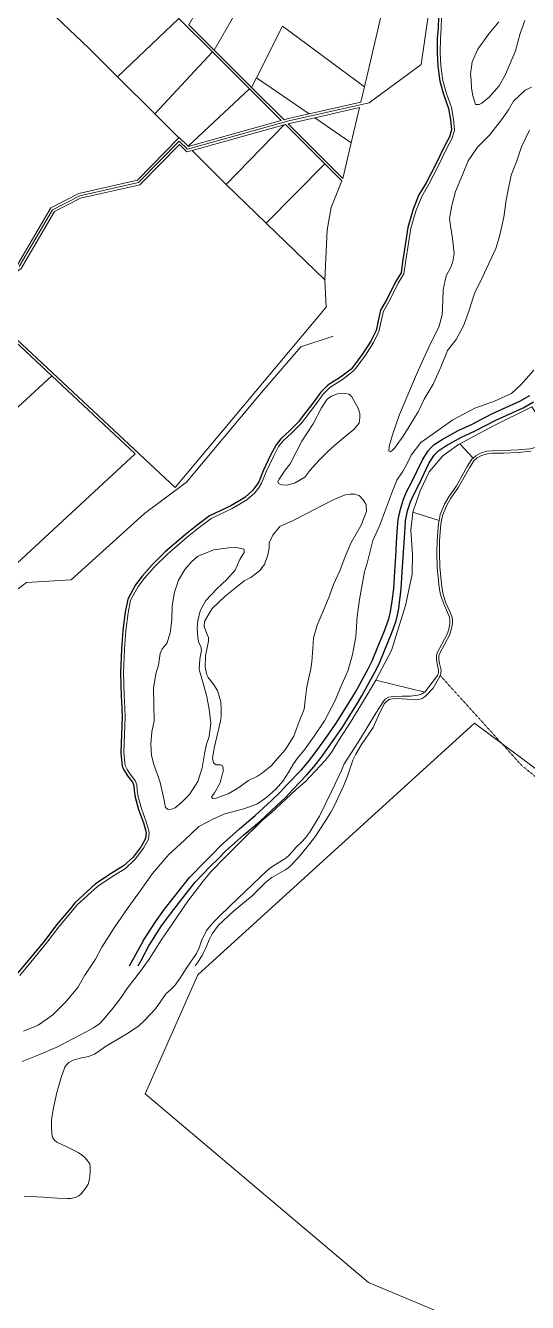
# Model space of a CAD drawing. Header units: millimetres. Extents: x 323319 to 328682, y 8609797 to 8615705.
# Drawn here: x 326554 to 326857, y 8611040 to 8611811 of the extents above; entities that cross this region are included whole.
import ezdxf

# ---------------------------------------------------------------- set-up
doc = ezdxf.new("R2010")
doc.units = ezdxf.units.MM
doc.linetypes.add('ACAD_ISO14W100', pattern=[24, 12, -3, 0, -3, 0, -3, 0, -3])
for name, color, linetype, lineweight in [('BASE CART_PARCELAS_p030B', 252, 'Continuous', 5), ('BASE CART_RIO-p030B', 8, 'Continuous', 5), ('quebradas', 253, 'Continuous', 0), ('Rio', 251, 'Continuous', 13)]:
    doc.layers.add(name, color=color, linetype=linetype, lineweight=lineweight)
doc.layers.add('camino', color=7, linetype='Continuous')
doc.layers.add('TIT-INS', color=9, linetype='Continuous')

msp = doc.modelspace()

# ---------------------------------------------------------------- linework, layer by layer
at = {"layer": 'BASE CART_PARCELAS_p030B'}
for points in [[(326652.38, 8611811.85), (326754.33, 8611988.84), (326772.66, 8611979.24), (326667.77, 8611796.54)], [(326690.37, 8611774.05), (326667.77, 8611796.54), (326772.66, 8611979.24), (326789.61, 8611970.37), (326786.84, 8611963.89), (326785.19, 8611948.94), (326785.42, 8611931.06), (326789.65, 8611907.51), (326758.53, 8611774.4), (326709.01, 8611810.98), (326693.33, 8611779.91)], [(326646.48, 8611743.54), (326621.38, 8611717.98), (326586.06, 8611709.93), (326569.11, 8611701.25), (326548.91, 8611666.78), (326521.82, 8611647.34), (326521.15, 8611647.18), (326519.45, 8611648.77), (326425.35, 8611738.37), (326342.62, 8611814.68), (326469.93, 8611908.33), (326472.82, 8611910.49), (326490.13, 8611894.46), (326491.16, 8611893.48), (326509.32, 8611876.26), (326527.45, 8611859.06), (326546.23, 8611841.24), (326564.24, 8611824.16), (326592.05, 8611797.77), (326609.41, 8611780.48), (326631.96, 8611758.01)], [(326609.41, 8611780.48), (326592.05, 8611797.77), (326564.24, 8611824.16), (326607.11, 8611853.24), (326646.48, 8611815.61)], [(326631.96, 8611758.01), (326609.41, 8611780.48), (326646.48, 8611815.61), (326646.52, 8611815.57), (326666.75, 8611795.44)], [(326725.11, 8611758.05), (326693.33, 8611779.91), (326709.01, 8611810.98), (326758.53, 8611774.4), (326756.35, 8611765.07)], [(326689.2, 8611773.09), (326652.02, 8611738.45), (326646.71, 8611743.78), (326646.48, 8611743.54), (326631.96, 8611758.01), (326666.75, 8611795.44)], [(326725.11, 8611758.05), (326712.49, 8611755.21), (326710, 8611754.52), (326690.37, 8611774.05), (326693.33, 8611779.91)], [(326689.2, 8611773.09), (326708.33, 8611754.05), (326652.06, 8611738.41), (326652.02, 8611738.45)], [(326750.61, 8611740.51), (326728.49, 8611755.73), (326755.59, 8611761.83)], [(326675, 8611715.48), (326654.5, 8611735.97), (326710.08, 8611751.41)], [(326699.26, 8611692.1), (326675, 8611715.48), (326710.08, 8611751.41), (326710.79, 8611751.61), (326734.62, 8611727.9)], [(326750.61, 8611740.51), (326745.6, 8611719.09), (326712.45, 8611752.07), (326713.23, 8611752.29), (326728.49, 8611755.73)], [(326734.71, 8611657.88), (326735.43, 8611641.27), (326644.19, 8611532.26), (326644.16, 8611532.29), (326523.58, 8611644.92), (326551.17, 8611664.72), (326571.25, 8611698.97), (326587.1, 8611707.09), (326622.9, 8611715.26), (326646.73, 8611739.52), (326651.18, 8611735.05), (326654.5, 8611735.97), (326675, 8611715.48), (326699.26, 8611692.1)], [(326734.71, 8611657.88), (326699.26, 8611692.1), (326734.62, 8611727.9), (326744.99, 8611717.59), (326738.39, 8611701.44), (326736.09, 8611688.01)], [(326485.14, 8611521.96), (326438.52, 8611567.03), (326512.95, 8611642.21), (326522.02, 8611644.32), (326569.67, 8611599.81)], [(326534.77, 8611473.98), (326485.14, 8611521.96), (326569.67, 8611599.81), (326620.09, 8611552.72)], [(326824.22, 8611550.12), (326816.12, 8611558.72), (326836.85, 8611569.85), (326859.69, 8611581.13), (326872.79, 8611561.03), (326867.94, 8611558.56), (326863.68, 8611557.04), (326858.98, 8611555.78), (326851.36, 8611555.01), (326842.67, 8611554.59), (326835.88, 8611554.48), (326832.58, 8611554.2), (326828.74, 8611553.02), (326825.83, 8611551.56)], [(326803.66, 8611512.48), (326787.84, 8611517.49), (326792.31, 8611530.37), (326797.57, 8611541.73), (326805.95, 8611551.36), (326815.37, 8611558.32), (326816.12, 8611558.72), (326824.22, 8611550.12), (326823.4, 8611549.39), (326820.7, 8611544.98), (326814.09, 8611533.28), (326809.48, 8611526.67), (326806.99, 8611522.28), (326804.36, 8611515.93)], [(326765.43, 8611415.93), (326774.93, 8611433.92), (326783.41, 8611460.96), (326787.43, 8611480.07), (326787.55, 8611491.79), (326786.68, 8611506.57), (326787.58, 8611515.47), (326787.84, 8611517.49), (326803.66, 8611512.48), (326803.26, 8611510.51), (326802.44, 8611500.24), (326802.39, 8611492.57), (326802.57, 8611484.05), (326803.79, 8611472.09), (326804.58, 8611467.4), (326806.43, 8611462.14), (326808.7, 8611456.9), (326809.94, 8611454.03), (326810.23, 8611452.41), (326810.17, 8611450.31), (326809.68, 8611447.5), (326808.75, 8611444.05), (326805.4, 8611437.72), (326802.72, 8611432.93), (326802.09, 8611430.97), (326802.02, 8611428.46), (326802.47, 8611425.7), (326803.33, 8611421.91), (326803.29, 8611420.36), (326802.77, 8611418.68), (326795.05, 8611408.69), (326794.96, 8611408.71)], [(326825, 8611390), (326970, 8611282), (327034, 8611170), (327067, 8611156), (327005, 8610984), (326847, 8611016), (326761, 8611052), (326626, 8611166), (326658, 8611238)]]:
    msp.add_lwpolyline(points, close=True, dxfattribs=at)
msp.add_lwpolyline([(326551.86, 8611185.47), (326561.89, 8611189.55), (326572.64, 8611194.3), (326587.32, 8611201.87), (326594.77, 8611205.96), (326598.67, 8611208.54), (326600.72, 8611210.64), (326607, 8611218.27), (326611.56, 8611224.22), (326614.92, 8611229.45), (326623.36, 8611240.09), (326628.52, 8611247.3), (326635.76, 8611258.9), (326640.14, 8611265.21), (326651.94, 8611282.52), (326661.04, 8611294.42), (326665.6, 8611300.01), (326674.4, 8611309.02), (326682.63, 8611317.32), (326697.07, 8611331.44), (326701.94, 8611335.59), (326717.58, 8611350.13), (326722.81, 8611354.52), (326734.79, 8611367.38), (326738.45, 8611372.13), (326744.49, 8611381.8), (326749.59, 8611389.5), (326760.19, 8611407.11), (326765.43, 8611415.93), (326794.96, 8611408.71), (326794.94, 8611408.62), (326793.09, 8611407.47), (326790.82, 8611406.78), (326786.47, 8611406.36), (326781.42, 8611406.26), (326776.22, 8611406.15), (326773.13, 8611405.59), (326771.28, 8611404.56), (326770.2, 8611403.53), (326765.54, 8611396.06), (326756.2, 8611380.66), (326750.79, 8611372.32), (326746.39, 8611365.47), (326744.75, 8611361.4), (326738.8, 8611348.99), (326731.31, 8611333.85), (326725.34, 8611323.91), (326723.02, 8611320.77), (326720.63, 8611318.14), (326717.44, 8611315.16), (326713.06, 8611310.11), (326711, 8611308.36), (326703.15, 8611303.62), (326699.91, 8611301.15), (326686.55, 8611288.22), (326682.12, 8611283.95), (326671.49, 8611273.75), (326667.53, 8611269.84), (326664.95, 8611267.01), (326663.15, 8611264.64), (326660.19, 8611258.46), (326658.65, 8611254.13), (326657.1, 8611250.84), (326651.31, 8611242.29), (326646.93, 8611235.64), (326644.05, 8611231.47), (326641.37, 8611228.95), (326638.72, 8611226.58), (326635.58, 8611221.95), (326632.29, 8611217.42), (326625.67, 8611210.31), (326622.01, 8611206.91), (326614.49, 8611201.92), (326602.68, 8611195.07), (326598.76, 8611192.24), (326595.47, 8611190.03), (326591.76, 8611188.59), (326586.77, 8611187.5), (326582.65, 8611186.32), (326580.03, 8611185.03), (326578.58, 8611183.64), (326577.58, 8611182.2), (326575.42, 8611175.91), (326572.77, 8611166.85), (326570.76, 8611157.53), (326569.55, 8611150.42), (326569.45, 8611146.3), (326569.71, 8611141.72), (326570.22, 8611139.5), (326571.25, 8611138.01), (326572.69, 8611136.77), (326578.38, 8611134.25), (326585.59, 8611130.59), (326588.16, 8611128.79), (326589.81, 8611127.29), (326591.46, 8611125.44), (326592.59, 8611123.74), (326592.95, 8611121.83), (326592.82, 8611118.59), (326592.41, 8611114.42), (326591.64, 8611111.54), (326590.3, 8611109.27), (326587.36, 8611105.56), (326586.02, 8611104.43), (326584.02, 8611103.35), (326581.18, 8611102.73), (326579.1, 8611102.73), (326572.82, 8611102.93), (326564.54, 8611103.5), (326553.03, 8611104.27)], dxfattribs=at)
at = {"layer": 'BASE CART_RIO-p030B'}
for points in [[(326550.3, 8611237.58), (326556.94, 8611245.59), (326566.94, 8611257.6), (326573.87, 8611266.9), (326582.44, 8611276.91), (326584.94, 8611280.2), (326597.22, 8611291.35), (326606.5, 8611297.5), (326614.14, 8611302.22), (326620.14, 8611307.8), (326625.14, 8611314.37), (326628.14, 8611319.81), (326628.5, 8611324.1), (326626.78, 8611330.39), (326623.78, 8611338.4), (326621.78, 8611345.55), (326621.28, 8611349.41), (326621.14, 8611352.7), (326620.14, 8611355.27), (326617, 8611359.14), (326615.14, 8611362), (326614, 8611364.28), (326613.28, 8611372.15), (326613.64, 8611383.02), (326614.07, 8611393.74), (326613.57, 8611403.42), (326613.43, 8611406.18), (326613, 8611420.48), (326613.64, 8611434.64), (326614.36, 8611445.65), (326615.86, 8611456.66), (326617.29, 8611464.24), (326621.86, 8611472.53), (326625.64, 8611477.54), (326631.64, 8611484.4), (326639.5, 8611492.12), (326651.71, 8611502.56), (326658.71, 8611508.14), (326665.99, 8611513.57), (326678.63, 8611519.58), (326687.48, 8611524.87), (326692.34, 8611529.16), (326694.48, 8611532.02), (326696.34, 8611534.88), (326699.12, 8611541.74), (326703.55, 8611551.04), (326706.69, 8611557.05), (326709.47, 8611560.48), (326714.76, 8611565.34), (326720.04, 8611570.78), (326722.47, 8611573.78), (326728.9, 8611582.22), (326733.68, 8611588.66), (326737.68, 8611592.66), (326745.25, 8611597.52), (326751.82, 8611602.53), (326753.46, 8611604.53), (326759.17, 8611612.25), (326764.03, 8611619.83), (326767.32, 8611626.55), (326768.96, 8611633.7), (326770.1, 8611638.85), (326774.1, 8611645.86), (326778.88, 8611655.73), (326782.45, 8611661.45), (326783.45, 8611668.31), (326785.24, 8611679.89), (326786.66, 8611689.05), (326789.73, 8611699.92), (326793.16, 8611708.21), (326797.52, 8611715.5), (326803.09, 8611726.37), (326808.37, 8611737.24), (326811.58, 8611743.39), (326813.01, 8611748.25), (326812.44, 8611754.83), (326811.15, 8611761.84), (326808.08, 8611770.42), (326805.94, 8611778.14), (326804.79, 8611787.01), (326804.29, 8611795.3), (326804.43, 8611803.46), (326804.86, 8611809.75), (326805.07, 8611816.76)], [(326839.82, 8611813.69), (326833.79, 8611806.46), (326827.16, 8611797.13), (326823.61, 8611789.5), (326822.56, 8611782.02), (326822.95, 8611778.35), (326823.21, 8611773.48), (326824, 8611768.89), (326825.31, 8611765.21), (326825.7, 8611763.76), (326827.8, 8611763.63), (326829.51, 8611764.55), (326833.97, 8611768.1), (326839.94, 8611774.93), (326843.88, 8611781.89), (326849.85, 8611796.08), (326852.74, 8611806.59), (326855.37, 8611814.47)], [(326859.43, 8611774.27), (326855.75, 8611772.43), (326848.67, 8611765.73), (326845.66, 8611760.59), (326841.33, 8611754.42), (326834.18, 8611745.22), (326826.96, 8611738), (326821.32, 8611729.59), (326817.84, 8611721.31), (326813.51, 8611711.06), (326811.41, 8611702.65), (326809.9, 8611694.77), (326810.55, 8611690.44), (326811.74, 8611682.68), (326812.72, 8611673.75), (326812.06, 8611668.89), (326810.75, 8611665.34), (326807.86, 8611660.22), (326806.09, 8611651.81), (326805.83, 8611645.11), (326805.43, 8611636.7), (326803.53, 8611629.21), (326798.54, 8611619.23), (326791.26, 8611603.33), (326787.06, 8611593.48), (326779.78, 8611576.53), (326775.58, 8611564.18), (326773.48, 8611557.09), (326773.35, 8611554.2), (326774.14, 8611553.93), (326775.32, 8611554.59), (326777.02, 8611556.3), (326778.27, 8611558.4), (326781.94, 8611563.26), (326786.67, 8611570.88), (326790.93, 8611577.98), (326794.73, 8611585.73), (326800.11, 8611594.8), (326804.71, 8611605.05), (326808.84, 8611615.03), (326814.02, 8611621.73), (326818.62, 8611630.4), (326821.83, 8611639.47), (326825.11, 8611649.59), (326829.77, 8611659.05), (326833.7, 8611667.59), (326837.9, 8611676.65), (326840.2, 8611683.88), (326842.69, 8611695.57), (326844.14, 8611705.82), (326845.12, 8611711.21), (326847.22, 8611720.93), (326850.63, 8611729.73), (326853.45, 8611738.14), (326858.31, 8611748.13)], [(326860.96, 8611603.21), (326853.25, 8611594.57), (326847.38, 8611589.06), (326837.11, 8611584.47), (326825.19, 8611580.25), (326811.98, 8611573.27), (326800.06, 8611564.82), (326792.54, 8611559.49), (326786.85, 8611551.96), (326783.92, 8611546.08), (326781.53, 8611541.86), (326778.05, 8611536.71), (326775.48, 8611530.1), (326771.26, 8611518.9), (326767.77, 8611509.53), (326763.56, 8611500.35), (326760.44, 8611487.49), (326758.61, 8611481.43), (326755.49, 8611464.71), (326754.2, 8611454.43), (326753.28, 8611442.12), (326751.27, 8611431.47), (326748.7, 8611421.92), (326744.3, 8611412), (326740.63, 8611403.18), (326734.39, 8611391.43), (326728.15, 8611382.06), (326722.83, 8611374.53), (326718.07, 8611368.84), (326715.68, 8611365.35), (326712.93, 8611360.57), (326709.26, 8611354.88), (326705.22, 8611350.29), (326699.54, 8611345.33), (326694.04, 8611341.29), (326688.53, 8611339.27), (326684.86, 8611337.98), (326674.22, 8611335.23), (326667.44, 8611332.11), (326658.45, 8611327.51), (326649.83, 8611319.25), (326640.47, 8611310.61), (326630.57, 8611299.04), (326623.23, 8611288.94), (326615.89, 8611278.65), (326607.27, 8611266.34), (326599.93, 8611254.59), (326596.08, 8611247.42), (326589.66, 8611237.69), (326585.44, 8611230.34), (326577.92, 8611221.34), (326570.22, 8611213.81), (326561.41, 8611207.56), (326552.61, 8611203.89)]]:
    msp.add_lwpolyline(points, dxfattribs=at)
for points in [[(326746.86, 8611563.14), (326740.69, 8611557.89), (326735.96, 8611553.68), (326731.17, 8611548.82), (326725.66, 8611542.64), (326722.51, 8611538.57), (326716.61, 8611535.15), (326711.82, 8611533.7), (326708.54, 8611533.84), (326706.7, 8611534.76), (326706.31, 8611535.94), (326706.97, 8611537.38), (326710.64, 8611542.77), (326713.59, 8611546.59), (326720.67, 8611560.39), (326727.5, 8611570.77), (326732.68, 8611580.36), (326736.09, 8611585.75), (326738.72, 8611587.59), (326742.26, 8611588.9), (326746.66, 8611589.16), (326749.28, 8611588.64), (326750.99, 8611587.19), (326752.17, 8611584.96), (326754.66, 8611580.62), (326755.84, 8611577.07), (326755.84, 8611574.45), (326755.45, 8611571.29), (326752.24, 8611567.35)], [(326700.29, 8611491.66), (326701.08, 8611495.74), (326701.08, 8611498.89), (326703.18, 8611503.49), (326707.44, 8611508.75), (326715.45, 8611512.42), (326723.04, 8611516.23), (326738.78, 8611524.38), (326743.9, 8611526.61), (326747.05, 8611527.8), (326749.8, 8611528.32), (326752.56, 8611528.32), (326755.45, 8611527.4), (326757.81, 8611524.91), (326759.51, 8611522.02), (326759.78, 8611517.81), (326756.5, 8611509.66), (326750.46, 8611499.02), (326746.92, 8611490.61), (326743.71, 8611482.07), (326739.9, 8611473.79), (326737.41, 8611466.83), (326733.67, 8611457.63), (326730, 8611449.09), (326727.7, 8611441.6), (326727.31, 8611435.16), (326726.79, 8611427.02), (326726.2, 8611422.68), (326723.84, 8611411.91), (326722.79, 8611403.76), (326722.2, 8611398.5), (326719.18, 8611390.88), (326715.9, 8611382.08), (326710.59, 8611373.93), (326706.12, 8611368.68), (326702.32, 8611364.47), (326697.01, 8611360), (326693.86, 8611357.9), (326688.61, 8611355.27), (326682.05, 8611350.67), (326676.27, 8611347.26), (326670.63, 8611345.29), (326669.25, 8611344.63), (326666.89, 8611344.5), (326666.1, 8611345.42), (326668.07, 8611347.92), (326671.35, 8611353.83), (326672.66, 8611358.82), (326673.19, 8611360.79), (326673.19, 8611363.03), (326672.73, 8611364.21), (326671.55, 8611364.74), (326669.06, 8611364.74), (326667.35, 8611366.05), (326666.83, 8611368.94), (326668.01, 8611375.64), (326669.98, 8611384.32), (326671.62, 8611391.15), (326672.01, 8611394.31), (326672.01, 8611398.12), (326671.88, 8611402.85), (326669.85, 8611409.68), (326667.22, 8611413.62), (326664.2, 8611417.57), (326663.29, 8611419.14), (326662.37, 8611423.74), (326662.57, 8611430.7), (326663.75, 8611436.48), (326664.27, 8611439.51), (326664.4, 8611441.74), (326663.15, 8611444.5), (326661.71, 8611448.44), (326661.97, 8611451.33), (326664.07, 8611455.14), (326666.57, 8611459.21), (326674.44, 8611466.7), (326679.36, 8611470.77), (326685.92, 8611476.03), (326689.86, 8611478), (326695.11, 8611482.07), (326698.26, 8611485.75)], [(326643.82, 8611469.07), (326646.31, 8611476.29), (326649.98, 8611482.73), (326654.11, 8611487.46), (326657.98, 8611490.88), (326667.56, 8611494.69), (326676.35, 8611495.87), (326681.07, 8611496), (326684.09, 8611495.48), (326685.66, 8611495.08), (326685.93, 8611494.42), (326685.93, 8611493.11), (326685.14, 8611491.8), (326683.3, 8611488.91), (326680.55, 8611482.34), (326675.5, 8611476.69), (326669.33, 8611471.04), (326662.77, 8611464.08), (326659.29, 8611457.77), (326657.98, 8611451.86), (326657.59, 8611447.26), (326657.85, 8611441.48), (326658.44, 8611438.46), (326659.75, 8611436.36), (326660.15, 8611433.99), (326659.1, 8611428.6), (326658.64, 8611422.3), (326661, 8611414.81), (326663.1, 8611406.79), (326664.68, 8611398.38), (326665.66, 8611389.71), (326664.75, 8611381.96), (326663.04, 8611377.36), (326661.92, 8611371.45), (326660.61, 8611363.04), (326657.99, 8611354.76), (326652.94, 8611346.88), (326647.95, 8611342.02), (326644.28, 8611338.86), (326641.98, 8611337.94), (326639.88, 8611337.81), (326638.44, 8611338.99), (326637.13, 8611345.3), (326635.03, 8611354.89), (326631.42, 8611365.01), (326629.85, 8611370.39), (326629.58, 8611377.36), (326630.17, 8611384.72), (326631.61, 8611391.29), (326631.22, 8611400.75), (326631.02, 8611411), (326632.47, 8611419.8), (326634.11, 8611424.92), (326635.16, 8611432.02), (326636.34, 8611434.78), (326639.23, 8611438.06), (326641.26, 8611444.37), (326642.18, 8611452.51), (326642.44, 8611460.79)]]:
    msp.add_lwpolyline(points, close=True, dxfattribs=at)
at = {"layer": 'camino'}
for points in [[(326616.57, 8611243.39), (326619.67, 8611248.78), (326624.81, 8611258.31), (326624.9, 8611258.46), (326632.32, 8611269.95), (326637.72, 8611277.52), (326646.78, 8611289.08), (326652.95, 8611296.78), (326662.25, 8611306.43), (326666.95, 8611311.08), (326671.52, 8611315.91), (326683.04, 8611326.19), (326688.59, 8611330.74), (326692.57, 8611334.09), (326702.43, 8611343.31), (326707.69, 8611348.21), (326711.93, 8611352.94), (326720.44, 8611361.86), (326724.77, 8611366.75), (326728.78, 8611371.94), (326737.02, 8611383.46), (326739.68, 8611387.31), (326741.42, 8611390.05), (326749.93, 8611403.49), (326753.16, 8611408.78), (326760.82, 8611422.86), (326763.28, 8611427.59), (326766.24, 8611435.05), (326770.74, 8611445.78), (326773.35, 8611453.03), (326774.37, 8611457.17), (326774.79, 8611459.79), (326775.23, 8611463.67), (326776.27, 8611471.38), (326776.93, 8611481.73), (326777.45, 8611490.61), (326778.23, 8611502.39), (326778.61, 8611508.17), (326778.99, 8611512.9), (326780.26, 8611519.29), (326782.18, 8611525.29), (326784.25, 8611530.14), (326787.23, 8611535.66), (326793.59, 8611549.06), (326797.16, 8611554.56), (326798.72, 8611556.37), (326800.65, 8611558.31), (326805.48, 8611561.37), (326815.21, 8611566.68), (326823.15, 8611570.47), (326835.95, 8611576.99), (326852.43, 8611584.52), (326858.43, 8611587.92)], [(326621.77, 8611243.39), (326623.61, 8611246.58), (326628.77, 8611256.17), (326628.68, 8611256.02), (326636.04, 8611267.43), (326641.32, 8611274.82), (326650.3, 8611286.28), (326656.33, 8611293.8), (326665.45, 8611303.27), (326670.17, 8611307.94), (326674.66, 8611312.67), (326685.96, 8611322.77), (326691.47, 8611327.28), (326695.55, 8611330.73), (326705.49, 8611340.01), (326710.91, 8611345.05), (326715.23, 8611349.88), (326723.76, 8611358.82), (326728.23, 8611363.87), (326732.4, 8611369.26), (326740.7, 8611380.88), (326743.44, 8611384.83), (326745.22, 8611387.63), (326753.75, 8611401.11), (326757.06, 8611406.52), (326764.8, 8611420.74), (326767.38, 8611425.71), (326770.4, 8611433.35), (326774.94, 8611444.14), (326777.67, 8611451.73), (326778.79, 8611456.27), (326779.25, 8611459.19), (326779.69, 8611463.11), (326780.75, 8611470.94), (326781.43, 8611481.45), (326781.95, 8611490.33), (326782.73, 8611502.09), (326783.09, 8611507.85), (326783.45, 8611512.28), (326784.62, 8611518.17), (326786.4, 8611523.71), (326788.31, 8611528.18), (326791.25, 8611533.62), (326797.53, 8611546.86), (326800.76, 8611551.86), (326802.02, 8611553.31), (326803.49, 8611554.77), (326807.76, 8611557.49), (326817.25, 8611562.68), (326825.13, 8611566.43), (326837.91, 8611572.93), (326854.47, 8611580.5), (326860.75, 8611584.06)]]:
    msp.add_lwpolyline(points, dxfattribs=at)
at = {"layer": 'quebradas', "linetype": 'ACAD_ISO14W100', "ltscale": 0.1, "flags": 128}
msp.add_lwpolyline([(327034.35, 8611243.39), (327022.98, 8611250.61), (327017.24, 8611265.33), (326996.74, 8611286.11), (326971.64, 8611295.21), (326955.4, 8611299.81), (326927.35, 8611308.95), (326902.31, 8611322.45), (326868.59, 8611352.19), (326853.91, 8611364.09), (326804.17, 8611418.94)], dxfattribs=at)
at = {"layer": 'Rio'}
for points in [[(326799.7, 8611835.48), (326792.83, 8611787.88), (326761.36, 8611764.66), (326712.86, 8611753.75), (326651.62, 8611736.73), (326646.72, 8611741.65), (326622.14, 8611716.62), (326586.58, 8611708.51), (326570.18, 8611700.11), (326550.04, 8611665.75)], [(326739.68, 8611623.75), (326720.1, 8611617.3), (326695.23, 8611588.26), (326651.05, 8611535.56), (326625.71, 8611516.66), (326581.29, 8611476.62), (326554.33, 8611474.98), (326541.48, 8611465.33), (326469.19, 8611379.6), (326397.43, 8611455.15), (326377.35, 8611456.76), (326365.92, 8611454.08), (326357.09, 8611448.99), (326347.98, 8611437.47), (326345.31, 8611431.04), (326331.97, 8611412.85), (326315.64, 8611394.1), (326305.21, 8611382.27), (326295.34, 8611358.65), (326275.17, 8611327.31), (326237.84, 8611277.93), (326185.07, 8611243.39)], [(326800.06, 8611411.13), (326804.15, 8611418.07), (326804.78, 8611420.12), (326804.83, 8611422.06), (326803.94, 8611425.99), (326803.52, 8611428.56), (326803.58, 8611430.71), (326804.1, 8611432.33), (326806.72, 8611437), (326810.15, 8611443.5), (326811.15, 8611447.17), (326811.67, 8611450.16), (326811.73, 8611452.52), (326811.39, 8611454.46), (326810.08, 8611457.5), (326807.83, 8611462.69), (326806.04, 8611467.78), (326805.28, 8611472.29), (326804.07, 8611484.14), (326803.89, 8611492.58), (326803.94, 8611500.18), (326804.75, 8611510.3), (326805.8, 8611515.49), (326808.34, 8611521.62), (326810.75, 8611525.87), (326815.36, 8611532.48), (326821.99, 8611544.22), (326824.56, 8611548.42), (326826.68, 8611550.31), (326829.3, 8611551.62), (326832.87, 8611552.72), (326835.96, 8611552.98), (326842.72, 8611553.09), (326851.47, 8611553.51), (326859.25, 8611554.3)], [(326656.3, 8611243.39), (326657.54, 8611245.05), (326660.45, 8611249.61), (326662.97, 8611254.59), (326664.73, 8611259.09), (326666.55, 8611262.67), (326670.44, 8611267.9), (326679.34, 8611276.1), (326690.69, 8611285.7), (326699.04, 8611293.9), (326702.68, 8611296.63), (326708.21, 8611299.85), (326710.82, 8611301.31), (326713.19, 8611303.07), (326718.56, 8611308.6), (326724.03, 8611315.34), (326728.52, 8611321.05), (326734.62, 8611330.28), (326738.15, 8611335.69), (326740.33, 8611339.88), (326745.89, 8611351.91), (326748.32, 8611357.98), (326751.51, 8611367.7), (326753.33, 8611371.22), (326756.85, 8611376.99), (326763.8, 8611387.38), (326766.96, 8611394.67), (326770.57, 8611401.72), (326771.85, 8611403.11), (326773.55, 8611404.21), (326775.49, 8611404.69), (326778.41, 8611404.81), (326784.42, 8611404.51), (326788.24, 8611404.15), (326791.34, 8611404.21), (326793.35, 8611404.88), (326795.29, 8611406.15), (326800.06, 8611411.13)]]:
    msp.add_lwpolyline(points, dxfattribs=at)
at = {"layer": 'TIT-INS', "ltscale": 2, "flags": 128}
msp.add_lwpolyline([(326803.21, 8611816.68), (326803.01, 8611809.84), (326802.58, 8611803.54), (326802.43, 8611795.26), (326802.94, 8611786.83), (326804.12, 8611777.77), (326806.31, 8611769.86), (326809.35, 8611761.36), (326810.6, 8611754.58), (326811.13, 8611748.44), (326809.85, 8611744.09), (326806.71, 8611738.07), (326801.43, 8611727.2), (326795.9, 8611716.4), (326791.5, 8611709.05), (326787.97, 8611700.53), (326784.84, 8611689.45), (326783.41, 8611680.17), (326781.62, 8611668.59), (326780.67, 8611662.1), (326777.25, 8611656.63), (326772.46, 8611646.72), (326768.35, 8611639.53), (326767.15, 8611634.11), (326765.56, 8611627.17), (326762.41, 8611620.74), (326757.64, 8611613.3), (326752, 8611605.67), (326750.52, 8611603.87), (326744.18, 8611599.04), (326736.51, 8611594.11), (326732.27, 8611589.88), (326727.42, 8611583.33), (326721.01, 8611574.93), (326718.65, 8611572.01), (326713.47, 8611566.67), (326708.11, 8611561.75), (326705.13, 8611558.07), (326701.89, 8611551.87), (326697.42, 8611542.49), (326694.69, 8611535.74), (326692.96, 8611533.08), (326690.97, 8611530.42), (326686.38, 8611526.37), (326677.75, 8611521.22), (326665.03, 8611515.17), (326657.58, 8611509.61), (326650.53, 8611503.99), (326638.25, 8611493.49), (326630.29, 8611485.67), (326624.2, 8611478.71), (326620.3, 8611473.54), (326615.52, 8611464.88), (326614.03, 8611456.96), (326612.51, 8611445.84), (326611.79, 8611434.74), (326611.14, 8611420.49), (326611.58, 8611406.11), (326611.72, 8611403.33), (326612.21, 8611393.73), (326611.79, 8611383.09), (326611.42, 8611372.1), (326612.18, 8611363.76), (326613.53, 8611361.08), (326615.5, 8611358.05), (326618.52, 8611354.33), (326619.3, 8611352.31), (326619.43, 8611349.25), (326619.96, 8611345.18), (326622.01, 8611337.82), (326625.01, 8611329.82), (326626.62, 8611323.93), (326626.32, 8611320.36), (326623.58, 8611315.39), (326618.76, 8611309.05), (326613.01, 8611303.7), (326605.5, 8611299.06), (326596.08, 8611292.82), (326583.57, 8611281.46), (326581, 8611278.08), (326572.42, 8611268.06), (326565.48, 8611258.75), (326555.51, 8611246.78), (326548.97, 8611238.88)], dxfattribs=at)

doc.saveas('drawing.dxf')
